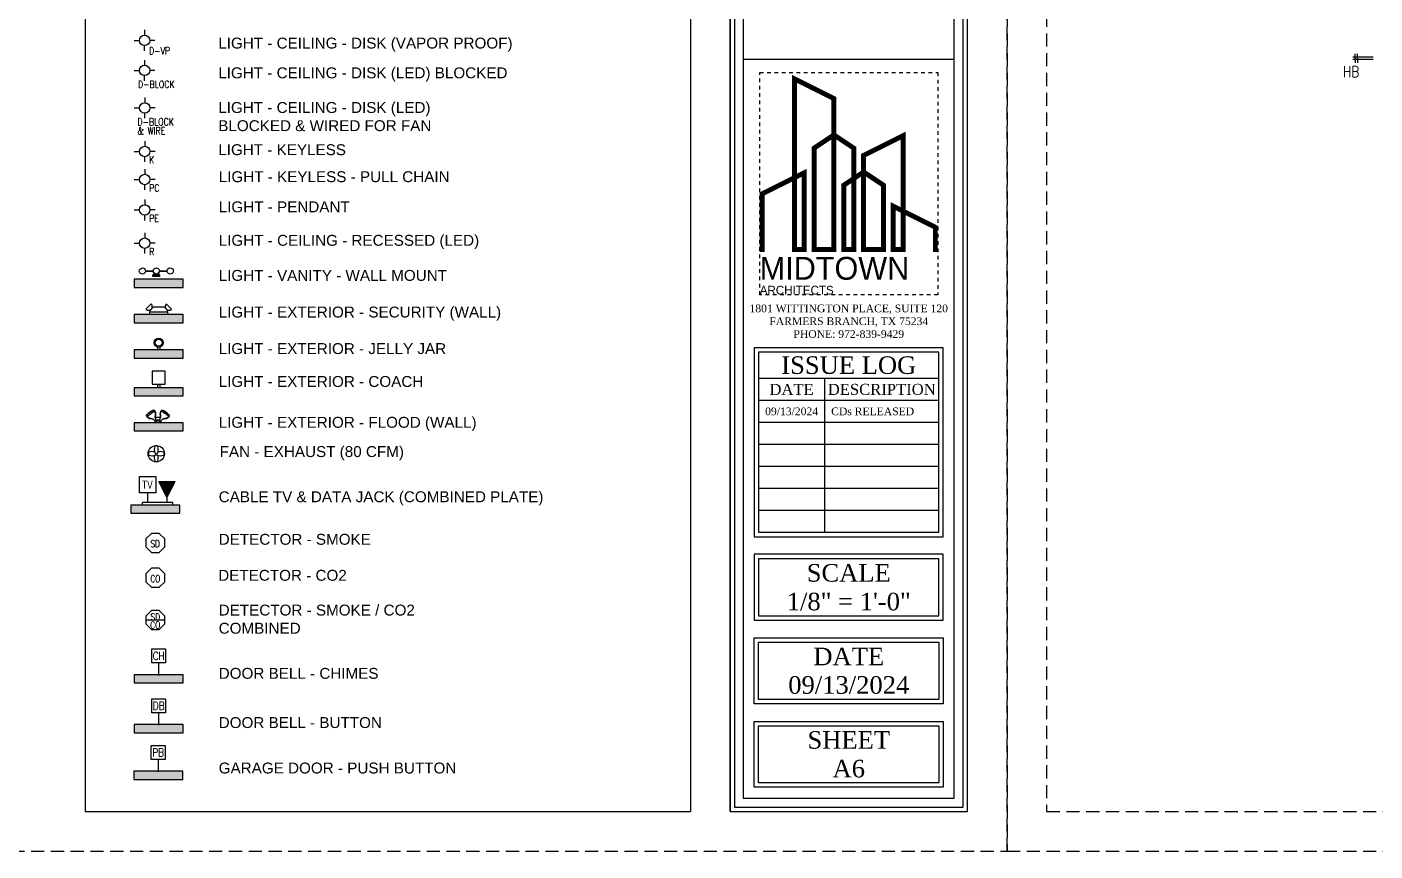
# Model space of a CAD drawing. Header units: inches. Extents: x 1062 to 6528, y -11616 to 5280.
# Drawn here: x 2818 to 3431, y -11616 to -11241 of the extents above; entities that cross this region are included whole.
import ezdxf
from ezdxf.enums import TextEntityAlignment as Align

# ---------------------------------------------------------------- set-up
doc = ezdxf.new("R2010")
doc.units = ezdxf.units.IN
doc.header["$LTSCALE"] = 24
doc.header["$MEASUREMENT"] = 0
doc.linetypes.add('DASH', pattern=[0.1236, 0.0618, -0.0618])
doc.linetypes.add('HIDDEN', pattern=[0.375, 0.25, -0.125])
doc.layers.get('Defpoints').update_dxf_attribs({"color": 3, "linetype": 'HIDDEN'})
for name, color, linetype in [('ELEC', 1, 'CONTINUOUS'), ('P-FIXT', 6, 'CONTINUOUS'), ('TB', 5, 'CONTINUOUS')]:
    doc.layers.add(name, color=color, linetype=linetype)
doc.layers.add('ssp_BATHROOM FITTINGS', color=6, linetype='CONTINUOUS', lineweight=0)
doc.styles.add('Arial Narrow_1', font='ARIALN.TTF', dxfattribs={"width": 0.9, "height": 6.75})
doc.styles.add('MtXpl_Century_Gothic', font='GOTHIC.TTF')
doc.styles.add('ROMANT', font='times.ttf')
doc.styles.add('SIMPLEX', font='simplex.shx', dxfattribs={"width": 0.8})
doc.styles.add('ssp_STD', font='arial.ttf')

# ---------------------------------------------------------------- blocks, each defined once
blk = doc.blocks.new('TB MIDTOWN LOGO')
at = {"layer": 'Defpoints', "linetype": 'DASH'}
blk.add_lwpolyline([(-36, 90), (36, 90), (36, 0), (-36, 0)], close=True, dxfattribs=at)
at = {"layer": 'TB', "color": 142, "true_color": 0x30ace0, "const_width": 2}
blk.add_lwpolyline([(-35, 17.39), (-35, 40.89), (-18, 49.39), (-18, 18.39), (-22, 18.39), (-22, 87.39), (-6, 79.39), (-6, 18.39), (-14, 18.39), (-14, 59.39), (-6, 64.72), (2, 59.39), (2, 18.39), (-2, 18.39), (-2, 44.39), (6, 49.72), (14, 44.39), (14, 18.39), (6, 18.39), (6, 56.39), (22, 64.39), (22, 18.39), (18, 18.39), (18, 35.89), (35, 27.39), (35, 17.39)], dxfattribs=at)
at = {"layer": 'TB', "color": 250, "linetype": 'DASH', "true_color": 0x1c2230, "insert": (0, 15.39), "char_height": 9.25, "width": 72, "attachment_point": 2, "style": 'MtXpl_Century_Gothic'}
blk.add_mtext('\\pxqd;MIDTOWN', dxfattribs=at)
at = {"layer": 'TB', "color": 142, "linetype": 'DASH', "true_color": 0x30ace0, "insert": (0, 3.68), "char_height": 3.5, "width": 72, "attachment_point": 2, "style": 'MtXpl_Century_Gothic'}
blk.add_mtext('\\pxqd;ARCHITECTS', dxfattribs=at)
blk = doc.blocks.new('TB CAMDEN 11X17')
at = {"layer": 'Defpoints', "color": 5}
blk.add_lwpolyline([(-1632, 0), (0, 0), (0, 1056), (-1632, 1056)], close=True, dxfattribs=at)
at = {"layer": 'Defpoints', "color": 7, "linetype": 'HIDDEN'}
blk.add_lwpolyline([(-1614, 18), (-512, 18), (-512, 1038), (-1614, 1038)], close=True, dxfattribs=at)
at = {"layer": 'TB', "color": 2}
blk.add_line((-126, 18), (-126, 1038), dxfattribs=at)
at = {"layer": 'TB', "color": 6}
for p, q in [((-120, 360.25), (-24, 360.25)), ((-31, 215), (-113, 215)), ((-83, 215), (-83, 145)), ((-31, 205), (-113, 205)), ((-31, 195), (-113, 195)), ((-31, 185), (-113, 185)), ((-31, 175), (-113, 175)), ((-31, 165), (-113, 165)), ((-31, 155), (-113, 155))]:
    blk.add_line(p, q, dxfattribs=at)
at = {"layer": 'TB', "color": 2}
for points in [[(-126, 18), (-18, 18), (-18, 1038), (-126, 1038)], [(-124, 20), (-20, 20), (-20, 1036), (-124, 1036)]]:
    blk.add_lwpolyline(points, close=True, dxfattribs=at)
at = {"layer": 'TB', "color": 6}
for points in [[(-120, 24), (-24, 24), (-24, 1032), (-120, 1032)], [(-115, 143), (-29, 143), (-29, 229), (-115, 229)], [(-113, 145), (-31, 145), (-31, 227), (-113, 227)], [(-115, 105), (-29, 105), (-29, 135), (-115, 135)], [(-113, 107), (-31, 107), (-31, 133), (-113, 133)], [(-115, 97), (-29, 97), (-29, 67), (-115, 67)], [(-113, 95), (-31, 95), (-31, 69), (-113, 69)], [(-115, 59), (-29, 59), (-29, 29), (-115, 29)], [(-113, 57), (-31, 57), (-31, 31), (-113, 31)]]:
    blk.add_lwpolyline(points, close=True, dxfattribs=at)
at = {"layer": 'TB', "linetype": 'DASH', "xscale": 1.125, "yscale": 1.125, "zscale": 1.125}
blk.add_blockref('TB MIDTOWN LOGO', (-72, 253), dxfattribs=at)
at = {"layer": 'TB', "color": 6, "style": 'ROMANT'}
for s, insert, char_height, width, attachment_point in [('1801 WITTINGTON PLACE, SUITE 120\\PFARMERS BRANCH, TX 75234\\PPHONE: 972-839-9429', (-72, 241), 3.5, 87.9558, 5), ('ISSUE LOG', (-72, 221), 8, 82, 5), ('DATE', (-98, 210), 5, 30, 5), ('DESCRIPTION', (-57, 210), 5, 52, 5), ('09/13/2024', (-98, 200), 3.5, 30, 5), ('CDs RELEASED', (-80, 200), 3.5, 47, 4), ('SCALE', (-72, 126.5), 8, 82, 5), ('DATE', (-72, 88.5), 8, 82, 5), ('09/13/2024', (-72, 75.5), 8, 82, 5), ('SHEET', (-72, 50.5), 8, 82, 5)]:
    blk.add_mtext(s, dxfattribs=dict(at, insert=insert, char_height=char_height, width=width, attachment_point=attachment_point))
for tag, p in [('S.NAME.1', (-87, 440.43)), ('S.NAME.2', (-69, 440.43)), ('S.NAME.3', (-51, 440.43))]:
    blk.add_attdef(tag, text='', height=12, rotation=90, dxfattribs=at).set_placement(p, align=Align.MIDDLE_CENTER)
for tag, p in [('SCALE', (-72, 113.5)), ('S.NUMBER', (-72, 37.5))]:
    blk.add_attdef(tag, text='', height=8, dxfattribs=at).set_placement(p, align=Align.MIDDLE_CENTER)
blk = doc.blocks.new('*U575')
at = {"layer": 'ELEC', "color": 0}
blk.add_circle((0, 0), 6, dxfattribs=at)
for centre, radius, start, end in [((-4.875, 0), 1.125, 112.619865, 247.380135), ((-3, -4.5), 6, 72.885567, 112.619865), ((4.5, 3), 6, 157.380135, 202.619865), ((0, 4.875), 1.125, 22.619865, 157.380135), ((0, 1.125), 1.125, 202.619865, 337.380135), ((-1.125, 0), 1.125, 292.619865, 0), ((1.125, 0), 1.125, 180, 247.380135), ((-4.5, 3), 6, 337.380135, 22.619865), ((3, -4.5), 6, 67.380135, 107.114433), ((4.875, 0), 1.125, 292.619865, 67.380135), ((-3, 4.5), 6, 247.380135, 292.619865), ((4.5, -3), 6, 162.885567, 202.619865), ((0, -4.875), 1.125, 202.619865, 337.380135), ((3, 4.5), 6, 247.380135, 292.619865), ((-4.5, -3), 6, 337.380135, 17.114433)]:
    blk.add_arc(centre, radius, start, end, dxfattribs=at)
blk = doc.blocks.new('*U219')
at = {"layer": 'ELEC', "color": 0}
for p, q in [((-7.62, 0), (-3.81, 0)), ((0, 7.62), (0, 3.81)), ((7.62, 0), (3.81, 0)), ((0, -7.62), (0, -3.81))]:
    blk.add_line(p, q, dxfattribs=at)
blk.add_circle((0, 0), 3.81, dxfattribs=at)
at = {"layer": 'ELEC', "color": 0, "insert": (-4.78, -7.64), "char_height": 5.25, "width": 28.4525, "attachment_point": 1, "style": 'SIMPLEX'}
blk.add_mtext('D-BLOCK', dxfattribs=at)
blk = doc.blocks.new('*U221')
at = {"layer": 'ELEC', "color": 0}
for p, q in [((-7.62, 0), (-3.81, 0)), ((0, 7.62), (0, 3.81)), ((7.62, 0), (3.81, 0)), ((0, -7.62), (0, -3.81))]:
    blk.add_line(p, q, dxfattribs=at)
blk.add_circle((0, 0), 3.81, dxfattribs=at)
at = {"layer": 'ELEC', "color": 0, "insert": (-5.33, -7.61), "char_height": 5.25, "width": 28.4525, "attachment_point": 1, "style": 'SIMPLEX'}
blk.add_mtext('\\pxsm0.75;D-BLOCK\\P& WIRE', dxfattribs=at)
blk = doc.blocks.new('*U211')
at = {"layer": 'ELEC', "color": 0}
for p, q in [((-7.62, 0), (-3.81, 0)), ((0, 7.62), (0, 3.81)), ((7.62, 0), (3.81, 0)), ((0, -7.62), (0, -3.81))]:
    blk.add_line(p, q, dxfattribs=at)
blk.add_circle((0, 0), 3.81, dxfattribs=at)
at = {"layer": 'ELEC', "color": 0, "insert": (3.32, -3.55), "char_height": 5.25, "width": 4.9301, "attachment_point": 1, "style": 'SIMPLEX'}
blk.add_mtext('K', dxfattribs=at)
blk = doc.blocks.new('*U212')
at = {"layer": 'ELEC', "color": 0}
for p, q in [((-7.62, 0), (-3.81, 0)), ((0, 7.62), (0, 3.81)), ((7.62, 0), (3.81, 0)), ((0, -7.62), (0, -3.81))]:
    blk.add_line(p, q, dxfattribs=at)
blk.add_circle((0, 0), 3.81, dxfattribs=at)
at = {"layer": 'ELEC', "color": 0, "insert": (3.32, -3.55), "char_height": 5.25, "width": 9.9509, "attachment_point": 1, "style": 'SIMPLEX'}
blk.add_mtext('PC', dxfattribs=at)
blk = doc.blocks.new('*U213')
at = {"layer": 'ELEC', "color": 0}
for p, q in [((-7.62, 0), (-3.81, 0)), ((0, 7.62), (0, 3.81)), ((7.62, 0), (3.81, 0)), ((0, -7.62), (0, -3.81))]:
    blk.add_line(p, q, dxfattribs=at)
blk.add_circle((0, 0), 3.81, dxfattribs=at)
at = {"layer": 'ELEC', "color": 0, "insert": (3.32, -3.55), "char_height": 5.25, "width": 9.4423, "attachment_point": 1, "style": 'SIMPLEX'}
blk.add_mtext('PE', dxfattribs=at)
blk = doc.blocks.new('*U214')
at = {"layer": 'ELEC', "color": 0}
for p, q in [((-7.62, 0), (-3.81, 0)), ((0, 7.62), (0, 3.81)), ((7.62, 0), (3.81, 0)), ((0, -7.62), (0, -3.81))]:
    blk.add_line(p, q, dxfattribs=at)
blk.add_circle((0, 0), 3.81, dxfattribs=at)
at = {"layer": 'ELEC', "color": 0, "insert": (3.32, -3.55), "char_height": 5.25, "width": 2.8525, "attachment_point": 1, "style": 'SIMPLEX'}
blk.add_mtext('R', dxfattribs=at)
blk = doc.blocks.new('LIGHT - SECURITY')
at = {"layer": 'ELEC', "color": 0}
for p, q in [((-9.43, 3.92), (-8.46, 4.89)), ((-8.46, 4.89), (-7.49, 5.86)), ((-7.49, 5.86), (-5.54, 7.81)), ((-4.09, 5.37), (-6.5, 2.96)), ((-6.5, 2.96), (-6.5, 2)), ((-6.5, 2), (6.5, 2)), ((-6.5, 2), (6.5, 2)), ((-6.5, 0), (-6.5, 2)), ((4.09, 5.37), (-4.09, 5.37)), ((6.5, 2.96), (4.09, 5.37)), ((5.54, 7.81), (6.11, 7.24)), ((6.11, 7.24), (7.49, 5.86)), ((6.5, 2), (6.5, 2.96)), ((6.5, 2), (6.5, 0)), ((7.49, 5.86), (8.46, 4.89)), ((8.46, 4.89), (9.37, 3.98)), ((9.37, 3.98), (9.43, 3.92))]:
    blk.add_line(p, q, dxfattribs=at)
at = {"layer": 'ELEC', "color": 0, "flags": 128}
for points in [[(-9.43, 3.92), (-9.35, 3.84), (-9.27, 3.77), (-9.19, 3.7), (-9.1, 3.63), (-9.01, 3.57), (-8.91, 3.51), (-8.82, 3.46), (-8.72, 3.41), (-8.62, 3.36), (-8.52, 3.31), (-8.42, 3.28), (-8.31, 3.24), (-8.21, 3.21), (-8.1, 3.18), (-8, 3.16), (-7.89, 3.14), (-7.78, 3.13), (-7.67, 3.12), (-7.56, 3.11), (-7.45, 3.11), (-7.34, 3.12), (-7.23, 3.13), (-7.12, 3.14), (-7.01, 3.15), (-6.9, 3.18), (-6.8, 3.2), (-6.69, 3.23), (-6.59, 3.27), (-6.48, 3.3), (-6.38, 3.35), (-6.28, 3.39), (-6.18, 3.44), (-6.09, 3.5), (-5.99, 3.55), (-5.9, 3.62), (-5.81, 3.68), (-5.73, 3.75), (-5.64, 3.82), (-5.56, 3.9), (-5.49, 3.98), (-5.41, 4.06), (-5.34, 4.14), (-5.28, 4.23), (-5.21, 4.32), (-5.15, 4.41), (-5.1, 4.51), (-5.04, 4.6), (-5, 4.7), (-4.95, 4.8), (-4.91, 4.9), (-4.87, 5.01), (-4.84, 5.11), (-4.81, 5.22), (-4.79, 5.33), (-4.77, 5.44), (-4.76, 5.54), (-4.75, 5.65), (-4.74, 5.76), (-4.74, 5.87), (-4.74, 5.98), (-4.75, 6.09), (-4.76, 6.2), (-4.77, 6.31), (-4.8, 6.42), (-4.82, 6.53), (-4.85, 6.63), (-4.88, 6.74), (-4.92, 6.84), (-4.96, 6.94), (-5, 7.04), (-5.05, 7.14), (-5.11, 7.24), (-5.16, 7.33), (-5.22, 7.42), (-5.29, 7.51), (-5.36, 7.6), (-5.43, 7.68), (-5.5, 7.77), (-5.54, 7.81)], [(5.54, 7.81), (5.47, 7.73), (5.39, 7.65), (5.32, 7.56), (5.26, 7.47), (5.2, 7.38), (5.14, 7.29), (5.08, 7.19), (5.03, 7.1), (4.98, 7), (4.94, 6.9), (4.9, 6.79), (4.87, 6.69), (4.83, 6.58), (4.81, 6.48), (4.79, 6.37), (4.77, 6.26), (4.75, 6.15), (4.74, 6.04), (4.74, 5.93), (4.74, 5.82), (4.74, 5.71), (4.75, 5.6), (4.76, 5.49), (4.78, 5.39), (4.8, 5.28), (4.83, 5.17), (4.86, 5.06), (4.89, 4.96), (4.93, 4.86), (4.97, 4.76), (5.02, 4.66), (5.07, 4.56), (5.12, 4.46), (5.18, 4.37), (5.24, 4.28), (5.31, 4.19), (5.38, 4.1), (5.45, 4.02), (5.52, 3.94), (5.6, 3.86), (5.68, 3.79), (5.77, 3.72), (5.85, 3.65), (5.94, 3.59), (6.04, 3.53), (6.13, 3.47), (6.23, 3.42), (6.33, 3.37), (6.43, 3.33), (6.53, 3.29), (6.63, 3.25), (6.74, 3.22), (6.84, 3.19), (6.95, 3.17), (7.06, 3.15), (7.17, 3.13), (7.28, 3.12), (7.39, 3.11), (7.5, 3.11), (7.61, 3.12), (7.72, 3.12), (7.83, 3.13), (7.94, 3.15), (8.04, 3.17), (8.15, 3.19), (8.26, 3.22), (8.36, 3.26), (8.47, 3.29), (8.57, 3.33), (8.67, 3.38), (8.77, 3.43), (8.86, 3.48), (8.96, 3.54), (9.05, 3.6), (9.14, 3.66), (9.23, 3.73), (9.31, 3.8), (9.39, 3.88), (9.43, 3.92)]]:
    blk.add_lwpolyline(points, dxfattribs=at)
blk = doc.blocks.new('LIGHT - JELLY JAR')
at = {"layer": 'ELEC', "color": 0}
for p, q in [((-1.05, 1.87), (-1.05, 0)), ((0.87, 1.87), (0.87, 0))]:
    blk.add_line(p, q, dxfattribs=at)
for centre, radius in [((-0.09, 5.25), 3.38), ((-0.09, 5.3), 2.6)]:
    blk.add_circle(centre, radius, dxfattribs=at)
blk = doc.blocks.new('LIGHT - COACH')
at = {"layer": 'ELEC', "color": 0}
for p, q in [((4.58, 12.1), (-4.77, 12.1)), ((-4.77, 12.1), (-4.77, 2.75)), ((4.58, 2.75), (4.58, 12.1)), ((-4.77, 2.75), (4.58, 2.75)), ((-1.05, 2.75), (-1.05, 0)), ((0.87, 2.75), (0.87, 0))]:
    blk.add_line(p, q, dxfattribs=at)
blk = doc.blocks.new('LIGHT - FLOOD')
at = {"layer": 'ELEC', "color": 0}
for p, q in [((-8.46, 5.01), (-8.25, 4.7)), ((-8.25, 4.7), (-2.41, 8.79)), ((-2.78, 1.79), (-2.15, 0.89)), ((-2.41, 8.79), (-2.63, 9.1)), ((-0.03, 0.38), (-2.28, 0.38)), ((1.89, 3.75), (-2.03, 3.75)), ((-0.92, 1.75), (-1.55, 2.65)), ((-1.27, 2.25), (1.2, 2.25)), ((1.9, 0.38), (-0.03, 0.38)), ((1.48, 2.65), (0.85, 1.75)), ((2.22, 0.38), (1.91, 0.38)), ((2.08, 0.89), (2.71, 1.79)), ((2.56, 9.1), (2.34, 8.79)), ((8.18, 4.7), (2.34, 8.79)), ((8.18, 4.7), (8.4, 5.01))]:
    blk.add_line(p, q, dxfattribs=at)
at = {"layer": 'ELEC', "color": 0, "flags": 128}
for points in [[(-8.46, 5.01), (-8.41, 5.4), (-7.91, 6.04), (-7.06, 6.84), (-5.98, 7.67)], [(-5.98, 7.67), (-7.06, 6.84), (-7.91, 6.04), (-8.41, 5.4), (-8.46, 5.01)], [(-2.78, 1.79), (-3.49, 2.52), (-4.26, 2.85), (-5.15, 3.02), (-6.19, 3.24), (-7.26, 3.74), (-8.25, 4.7)], [(-8.25, 4.7), (-7.26, 3.74), (-6.19, 3.24), (-5.15, 3.02), (-4.26, 2.85), (-3.49, 2.52), (-2.78, 1.79)], [(-5.98, 7.67), (-4.83, 8.4), (-3.79, 8.93), (-3.01, 9.18), (-2.63, 9.1)], [(-2.63, 9.1), (-3.01, 9.18), (-3.79, 8.93), (-4.83, 8.4), (-5.98, 7.67)], [(-2.41, 8.79), (-1.84, 7.54), (-1.75, 6.36), (-1.89, 5.3), (-2.04, 4.41), (-1.99, 3.57), (-1.55, 2.65)], [(-1.55, 2.65), (-1.99, 3.57), (-2.04, 4.41), (-1.89, 5.3), (-1.75, 6.36), (-1.84, 7.54), (-2.41, 8.79)], [(-2.15, 0.89), (-2.25, 0.62), (-2.28, 0.38)], [(-0.92, 1.75), (-0.49, 1.84), (-0.03, 1.88)], [(0.85, 1.75), (0.42, 1.84), (-0.03, 1.88)], [(1.48, 2.65), (1.92, 3.57), (1.97, 4.41), (1.82, 5.3), (1.68, 6.36), (1.78, 7.54), (2.34, 8.79)], [(2.34, 8.79), (1.78, 7.54), (1.68, 6.36), (1.82, 5.3), (1.97, 4.41), (1.92, 3.57), (1.48, 2.65)], [(2.08, 0.89), (2.18, 0.62), (2.22, 0.38)], [(2.56, 9.1), (2.95, 9.18), (3.72, 8.93), (4.76, 8.4), (5.91, 7.67)], [(5.91, 7.67), (4.76, 8.4), (3.72, 8.93), (2.95, 9.18), (2.56, 9.1)], [(8.18, 4.7), (7.2, 3.74), (6.12, 3.24), (5.08, 3.02), (4.19, 2.85), (3.42, 2.52), (2.71, 1.79)], [(2.71, 1.79), (3.42, 2.52), (4.19, 2.85), (5.08, 3.02), (6.12, 3.24), (7.2, 3.74), (8.18, 4.7)], [(5.91, 7.67), (6.99, 6.84), (7.84, 6.04), (8.34, 5.4), (8.4, 5.01)], [(8.4, 5.01), (8.34, 5.4), (7.84, 6.04), (6.99, 6.84), (5.91, 7.67)]]:
    blk.add_lwpolyline(points, dxfattribs=at)
at = {"layer": 'ELEC', "color": 0}
for points, knots in [([(-0.92, 1.75), (-0.92, 1.75), (-0.95, 1.74), (-1.04, 1.68), (-1.15, 1.62), (-1.27, 1.55), (-1.45, 1.43), (-1.67, 1.28), (-1.83, 1.16), (-1.95, 1.07), (-2.02, 1.01), (-2.07, 0.96), (-2.1, 0.93), (-2.11, 0.92)], [-1, -1, -1, -1, -0.8888889, -0.7777778, -0.7222222, -0.6666667, -0.5555556, -0.4444444, -0.3333333, -0.2777778, -0.2222222, -0.1666667, -0.1111111, -0.1111111, -0.1111111, -0.1111111]), ([(2.04, 0.92), (2.03, 0.93), (2.01, 0.96), (1.95, 1.01), (1.88, 1.07), (1.77, 1.16), (1.6, 1.28), (1.38, 1.43), (1.2, 1.55), (1.08, 1.62), (0.97, 1.68), (0.88, 1.74), (0.85, 1.75), (0.85, 1.75)], [-0.8888889, -0.8888889, -0.8888889, -0.8888889, -0.8333333, -0.7777778, -0.7222222, -0.6666667, -0.5555556, -0.4444444, -0.3333333, -0.2777778, -0.2222222, -0.1111111, 0, 0, 0, 0])]:
    blk.add_open_spline(points, degree=3, knots=knots, dxfattribs=at)
blk = doc.blocks.new('*U577')
at = {"layer": 'ELEC', "color": 0}
blk.add_lwpolyline([(2.88, -6.96), (6.96, -2.88), (6.96, 2.88), (2.88, 6.96), (-2.88, 6.96), (-6.96, 2.88), (-6.96, -2.88), (-2.88, -6.96)], close=True, dxfattribs=at)
at = {"layer": 'ELEC', "color": 0, "lineweight": 5, "insert": (-0.09, -0.61), "char_height": 5, "width": 8.2416, "attachment_point": 5, "style": 'SIMPLEX'}
blk.add_mtext('SD', dxfattribs=at)
blk = doc.blocks.new('*U209')
at = {"layer": 'ELEC', "color": 0}
blk.add_lwpolyline([(2.88, -6.96), (6.96, -2.88), (6.96, 2.88), (2.88, 6.96), (-2.88, 6.96), (-6.96, 2.88), (-6.96, -2.88), (-2.88, -6.96)], close=True, dxfattribs=at)
at = {"layer": 'ELEC', "color": 0, "lineweight": 5, "insert": (0.04, -0.61), "char_height": 5, "width": 8.7264, "attachment_point": 5, "style": 'SIMPLEX'}
blk.add_mtext('CO', dxfattribs=at)
blk = doc.blocks.new('*U578')
at = {"layer": 'ELEC', "color": 0}
blk.add_line((-6.96, 0), (6.96, 0), dxfattribs=at)
blk.add_lwpolyline([(2.88, -6.96), (6.96, -2.88), (6.96, 2.88), (2.88, 6.96), (-2.88, 6.96), (-6.96, 2.88), (-6.96, -2.88), (-2.88, -6.96)], close=True, dxfattribs=at)
at = {"layer": 'ELEC', "color": 0, "lineweight": 5, "char_height": 5, "attachment_point": 5, "style": 'SIMPLEX'}
for s, insert, width in [('SD', (0, 2.28), 8.2416), ('CO', (0, -3.66), 8.7264)]:
    blk.add_mtext(s, dxfattribs=dict(at, insert=insert, width=width))
blk = doc.blocks.new('*U202')
at = {"layer": 'ELEC', "color": 0}
for p, q in [((-5.41, 4.26), (4.83, 4.26)), ((-5.41, -6.03), (-5.41, 4.26)), ((4.83, 4.26), (4.83, -6.03)), ((4.83, -6.03), (-5.41, -6.03)), ((-0.29, -6.03), (-0.29, -15.16))]:
    blk.add_line(p, q, dxfattribs=at)
at = {"layer": 'ELEC', "color": 0, "insert": (-0.29, -0.89), "char_height": 6, "width": 10.1808, "attachment_point": 5, "style": 'SIMPLEX'}
blk.add_mtext('CH', dxfattribs=at)
blk = doc.blocks.new('*U205')
at = {"layer": 'ELEC', "color": 0}
for p, q in [((-5.41, 4.26), (4.83, 4.26)), ((-5.41, -6.03), (-5.41, 4.26)), ((4.83, 4.26), (4.83, -6.03)), ((4.83, -6.03), (-5.41, -6.03)), ((-0.29, -6.03), (-0.29, -15.16))]:
    blk.add_line(p, q, dxfattribs=at)
at = {"layer": 'ELEC', "color": 0, "insert": (-0.29, -0.89), "char_height": 6, "width": 10.1808, "attachment_point": 5, "style": 'SIMPLEX'}
blk.add_mtext('DB', dxfattribs=at)
blk = doc.blocks.new('*U206')
at = {"layer": 'ELEC', "color": 0}
for p, q in [((-5.41, 4.26), (4.83, 4.26)), ((-5.41, -6.03), (-5.41, 4.26)), ((4.83, 4.26), (4.83, -6.03)), ((4.83, -6.03), (-5.41, -6.03)), ((-0.29, -6.03), (-0.29, -15.16))]:
    blk.add_line(p, q, dxfattribs=at)
at = {"layer": 'ELEC', "color": 0, "insert": (-0.29, -0.89), "char_height": 6, "width": 7.9869, "attachment_point": 5, "style": 'SIMPLEX'}
blk.add_mtext('PB', dxfattribs=at)
blk = doc.blocks.new('*U228')
at = {"layer": 'ELEC', "color": 0}
for p, q in [((-3.95, 6.25), (-8.06, 6.25)), ((-8.06, 5.75), (-4.74, 5.75)), ((-4.74, 5.75), (-3.22, 5.75)), ((-3.9, 6.25), (-3.95, 6.25)), ((-2.92, 6.25), (-3.89, 6.25)), ((-3.18, 5.75), (-2.22, 5.75)), ((-2.2, 6.25), (-2.9, 6.25)), ((2.5, 3.29), (-2.5, 3.29)), ((-2.5, 3), (-2.5, 3.29)), ((-2.5, 2), (-2.5, 3)), ((-2.5, 2), (2.5, 2)), ((-1.41, 4.25), (-2, 3.29)), ((2, 3.29), (1.41, 4.25)), ((3.18, 6.25), (2.19, 6.25)), ((2.22, 5.75), (5.02, 5.75)), ((2.5, 3), (2.5, 3.29)), ((2.5, 2), (2.5, 3)), ((4.16, 6.25), (3.2, 6.25)), ((4.22, 6.25), (4.18, 6.25)), ((8.06, 6.25), (4.22, 6.25)), ((5.02, 5.75), (8.06, 5.75))]:
    blk.add_line(p, q, dxfattribs=at)
for centre, start, end in [((-10.25, 6), 83.58006, 180), ((-10.25, 6), 180, 326.98015), ((-10.25, 6), 0, 83.58006), ((-10.25, 6), 326.98015, 329.6899), ((-10.25, 6), 330.60492, 339.96165), ((-10.25, 6), 340.94144, 0), ((0, 6), 154.28571, 180), ((0, 6), 180, 205.71429), ((0, 6), 205.71429, 213.06778), ((0, 6), 103.19587, 153.74864), ((0, 6), 216.20223, 219.26191), ((0, 6), 219.26191, 320.73809), ((0, 6), 77.14286, 102.85714), ((0, 6), 68.94035, 76.00955), ((0, 6), 27.07302, 68.94035), ((0, 6), 321.91042, 323.79777), ((0, 6), 323.79777, 334.28571), ((0, 6), 0.0064, 25.71429), ((0, 6), 334.28571, 359.97848), ((10.25, 6), 96.41994, 180), ((10.25, 6), 180, 199.05856), ((10.25, 6), 200.03835, 209.39508), ((10.25, 6), 210.3101, 213.01985), ((10.25, 6), 213.01985, 0), ((10.25, 6), 0, 96.41994)]:
    blk.add_arc(centre, 2.25, start, end, dxfattribs=at)
blk = doc.blocks.new('*U220')
at = {"layer": 'ELEC', "color": 0}
for p, q in [((-7.62, 0), (-3.81, 0)), ((0, 7.62), (0, 3.81)), ((7.62, 0), (3.81, 0)), ((0, -7.62), (0, -3.81))]:
    blk.add_line(p, q, dxfattribs=at)
blk.add_circle((0, 0), 3.81, dxfattribs=at)
at = {"layer": 'ELEC', "color": 0, "insert": (3.32, -5.06), "char_height": 5.25, "width": 16.2525, "attachment_point": 1, "style": 'SIMPLEX'}
blk.add_mtext('D-VP', dxfattribs=at)
blk = doc.blocks.new('ELECT. LEGEND')
at = {"layer": 'ELEC', "transparency": 33554534}
h = blk.add_hatch(color=8, dxfattribs=at)
h.dxf.hatch_style = 1
h.paths.add_polyline_path([(42.18, -600.62), (21.13, -600.62), (21.13, -604.13), (42.18, -604.13)])
h = blk.add_hatch(color=8, dxfattribs=at)
h.dxf.hatch_style = 1
h.paths.add_polyline_path([(42.18, -615.8), (21.13, -615.8), (21.13, -619.3), (42.18, -619.3)])
h = blk.add_hatch(color=8, dxfattribs=at)
h.dxf.hatch_style = 1
h.paths.add_polyline_path([(42.18, -630.97), (21.13, -630.97), (21.13, -634.48), (42.18, -634.48)])
h = blk.add_hatch(color=8, dxfattribs=at)
h.dxf.hatch_style = 1
h.paths.add_polyline_path([(42.18, -647.23), (21.13, -647.23), (21.13, -650.74), (42.18, -650.74)])
h = blk.add_hatch(color=8, dxfattribs=at)
h.dxf.hatch_style = 1
h.paths.add_polyline_path([(42.18, -662.25), (21.13, -662.25), (21.13, -665.76), (42.18, -665.76)])
at = {"layer": 'ELEC'}
h = blk.add_hatch(dxfattribs=at)
h.set_pattern_fill('ANSI31', color=0, scale=0.584679)
h.set_pattern_definition([(45, (-10368.40193, -839.45515), (-0.0516788247, 0.0516788247), [])])
h.paths.add_polyline_path([(38.64, -687.42), (31.63, -687.42), (35.14, -694.31)])
at = {"layer": 'ELEC', "transparency": 33554534}
h = blk.add_hatch(color=8, dxfattribs=at)
h.dxf.hatch_style = 1
h.paths.add_polyline_path([(40.68, -697.6), (19.63, -697.6), (19.63, -701.1), (40.68, -701.1)])
h = blk.add_hatch(color=8, dxfattribs=at)
h.dxf.hatch_style = 1
h.paths.add_polyline_path([(42.18, -770.43), (21.13, -770.43), (21.13, -773.94), (42.18, -773.94)])
h = blk.add_hatch(color=8, dxfattribs=at)
h.dxf.hatch_style = 1
h.paths.add_polyline_path([(42.18, -791.84), (21.13, -791.84), (21.13, -795.34), (42.18, -795.34)])
h = blk.add_hatch(color=8, dxfattribs=at)
h.dxf.hatch_style = 1
h.paths.add_polyline_path([(41.98, -811.87), (20.94, -811.87), (20.94, -815.38), (41.98, -815.38)])
at = {"layer": 'ELEC', "color": 0}
for p, q in [((0, -277.64), (0, -829.11)), ((259.9, -277.64), (259.9, -829.11)), ((23.42, -685.3), (30.44, -685.3)), ((23.42, -692.32), (23.42, -685.3)), ((30.44, -685.3), (30.44, -692.32)), ((31.63, -687.42), (38.64, -687.42)), ((35.14, -694.31), (31.63, -687.42)), ((35.14, -694.31), (38.64, -687.42)), ((30.44, -692.32), (23.42, -692.32)), ((26.93, -696.41), (26.93, -692.32)), ((35.14, -694.31), (35.14, -696.41)), ((37.68, -696.41), (24.61, -696.41)), ((24.61, -697.58), (24.61, -696.41)), ((37.68, -697.58), (37.68, -696.41)), ((0, -829.11), (259.9, -829.11))]:
    blk.add_line(p, q, dxfattribs=at)
at = {"layer": 'ELEC', "color": 5}
for p, q in [((42.18, -600.62), (21.13, -600.62)), ((21.13, -600.62), (21.13, -604.13)), ((42.18, -604.13), (42.18, -600.62)), ((21.13, -604.13), (42.18, -604.13)), ((42.18, -615.8), (21.13, -615.8)), ((21.13, -615.8), (21.13, -619.3)), ((42.18, -619.3), (42.18, -615.8)), ((21.13, -619.3), (42.18, -619.3)), ((42.18, -630.97), (21.13, -630.97)), ((21.13, -630.97), (21.13, -634.48)), ((21.13, -634.48), (42.18, -634.48)), ((42.18, -634.48), (42.18, -630.97)), ((42.18, -647.23), (21.13, -647.23)), ((21.13, -647.23), (21.13, -650.74)), ((42.18, -650.74), (42.18, -647.23)), ((21.13, -650.74), (42.18, -650.74)), ((42.18, -662.25), (21.13, -662.25)), ((21.13, -662.25), (21.13, -665.76)), ((42.18, -665.76), (42.18, -662.25)), ((21.13, -665.76), (42.18, -665.76)), ((40.68, -697.6), (19.63, -697.6)), ((19.63, -697.6), (19.63, -701.1)), ((40.68, -701.1), (40.68, -697.6)), ((19.63, -701.1), (40.68, -701.1)), ((42.18, -770.43), (21.13, -770.43)), ((21.13, -770.43), (21.13, -773.94)), ((21.13, -773.94), (42.18, -773.94)), ((42.18, -773.94), (42.18, -770.43)), ((42.18, -791.84), (21.13, -791.84)), ((21.13, -791.84), (21.13, -795.34)), ((42.18, -795.34), (42.18, -791.84)), ((21.13, -795.34), (42.18, -795.34)), ((41.98, -811.87), (20.94, -811.87)), ((20.94, -811.87), (20.94, -815.38)), ((20.94, -815.38), (41.98, -815.38)), ((41.98, -815.38), (41.98, -811.87))]:
    blk.add_line(p, q, dxfattribs=at)
at = {"layer": 'ELEC', "color": 0, "xscale": 0.5846791583025825, "yscale": 0.5846791583025825, "zscale": 0.5846791583025825}
for name, p in [('*U220', (25.54, -498.1)), ('*U219', (25.54, -511.01)), ('*U221', (25.59, -527.1)), ('*U211', (25.59, -545.8)), ('*U212', (25.59, -557.83)), ('*U213', (25.59, -570.91)), ('*U214', (25.59, -585.16)), ('LIGHT - SECURITY', (31.65, -615.8)), ('LIGHT - JELLY JAR', (31.65, -630.97)), ('LIGHT - COACH', (31.65, -647.23)), ('LIGHT - FLOOD', (31.29, -662.25)), ('*U575', (30.57, -675.52)), ('*U577', (30.15, -713.81)), ('*U209', (30.15, -728.8)), ('*U578', (30.15, -746.91)), ('*U202', (31.76, -761.81, 81.61)), ('*U205', (31.76, -783.21)), ('*U206', (31.57, -803.25))]:
    blk.add_blockref(name, p, dxfattribs=at)
at = {"layer": 'ELEC', "color": 0, "transparency": 33554534, "xscale": -0.5846791583025825, "yscale": 0.5846791583025825, "zscale": 0.5846791583025825}
blk.add_blockref('*U228', (30.6, -600.62), dxfattribs=at)
at = {"layer": 'ELEC', "color": 0, "attachment_point": 1}
for s, insert, char_height, width, style in [('LIGHT - CEILING - DISK (VAPOR PROOF)', (57.18, -496.93), 4.6774, 126.1556, 'ssp_STD'), ('LIGHT - CEILING - DISK (LED) BLOCKED ', (57.18, -509.71), 4.6774, 123.8743, 'ssp_STD'), ('LIGHT - CEILING - DISK (LED)\\PBLOCKED & WIRED FOR FAN', (57.18, -524.59), 4.6774, 91.0015, 'ssp_STD'), ('LIGHT - KEYLESS', (57.18, -542.7), 4.6774, 54.5392, 'ssp_STD'), ('LIGHT - KEYLESS - PULL CHAIN', (57.37, -554.29), 4.6774, 98.643, 'ssp_STD'), ('LIGHT - PENDANT', (57.37, -567.24), 4.6774, 56.1887, 'ssp_STD'), ('LIGHT - CEILING - RECESSED (LED)', (57.37, -581.6), 4.6774, 111.6383, 'ssp_STD'), ('LIGHT - VANITY - WALL MOUNT', (57.36, -596.66), 4.6774, 97.9379, 'ssp_STD'), ('LIGHT - EXTERIOR - SECURITY (WALL)', (57.36, -612.39), 4.6774, 198.171, 'ssp_STD'), ('LIGHT - EXTERIOR - JELLY JAR', (57.36, -628.08), 4.6774, 97.6348, 'ssp_STD'), ('LIGHT - EXTERIOR - COACH', (57.36, -642.2), 4.6774, 87.3769, 'ssp_STD'), ('LIGHT - EXTERIOR - FLOOD (WALL)', (57.35, -659.72), 4.6774, 110.5408, 'ssp_STD'), ('FAN - EXHAUST (80 CFM)', (57.76, -672.29), 4.6774, 78.9537, 'ssp_STD'), ('TV', (24.43, -687.07), 3.508, 5.8994, 'Arial Narrow_1'), ('CABLE TV & DATA JACK (COMBINED PLATE)', (57.36, -691.68), 4.6774, 139.2371, 'ssp_STD'), ('DETECTOR - SMOKE', (57.36, -709.94), 4.6774, 65.0427, 'ssp_STD'), ('DETECTOR - CO2', (57.18, -725.4), 4.6774, 54.8838, 'ssp_STD'), ('DETECTOR - SMOKE / CO2\\PCOMBINED', (57.36, -740.32), 4.6774, 83.9311, 'ssp_STD'), ('DOOR BELL - CHIMES', (57.37, -767.48), 4.6774, 68.329, 'ssp_STD'), ('DOOR BELL - BUTTON', (57.37, -788.61), 4.6774, 69.5829, 'ssp_STD'), ('GARAGE DOOR - PUSH BUTTON', (57.37, -808.12), 4.6774, 101.5273, 'ssp_STD')]:
    blk.add_mtext(s, dxfattribs=dict(at, insert=insert, char_height=char_height, width=width, style=style))
blk = doc.blocks.new('*U695')
at = {"layer": 'P-FIXT'}
for p, q in [((0, 0.5), (-9.22, 0.5)), ((-8.18, 0.01), (-8.18, 1.99)), ((-8.18, 0.01), (-8.18, -1.99)), ((-7.18, 0), (-7.18, 1.99)), ((-7.18, 0), (-7.18, -1.99)), ((0, -0.5), (-9.22, -0.5))]:
    blk.add_line(p, q, dxfattribs=at)
at = {"layer": 'P-FIXT', "lineweight": 13, "style": 'SIMPLEX', "width": 0.8}
blk.add_text('HB', height=5, dxfattribs=at).set_placement((-13.72, -8.56))

msp = doc.modelspace()

# ---------------------------------------------------------------- block references
at = {"layer": 'ELEC', "xscale": 1.059830054668274, "yscale": 1.059830054668274, "zscale": 1.059830054668274}
msp.add_blockref('ELECT. LEGEND', (2844.54831, -10719.28495), dxfattribs=at)
at = {"layer": 'ssp_BATHROOM FITTINGS'}
msp.add_blockref('*U695', (3430.57997, -11255.36878), dxfattribs=at)
at = {"layer": 'TB'}
ref = msp.add_blockref('TB CAMDEN 11X17', (3264, -11616), dxfattribs=at)
ref.add_attrib('SCALE', '1/8" = 1\'-0"', dxfattribs={"color": 6, "height": 8, "style": 'ROMANT'}).set_placement((3192, -11502.5), align=Align.MIDDLE_CENTER)
ref.add_attrib('S.NUMBER', 'A6', dxfattribs={"color": 6, "height": 8, "style": 'ROMANT'}).set_placement((3192, -11578.5), align=Align.MIDDLE_CENTER)
msp.add_blockref('TB CAMDEN 11X17', (4896, -11616), dxfattribs=at)

doc.saveas('drawing.dxf')
